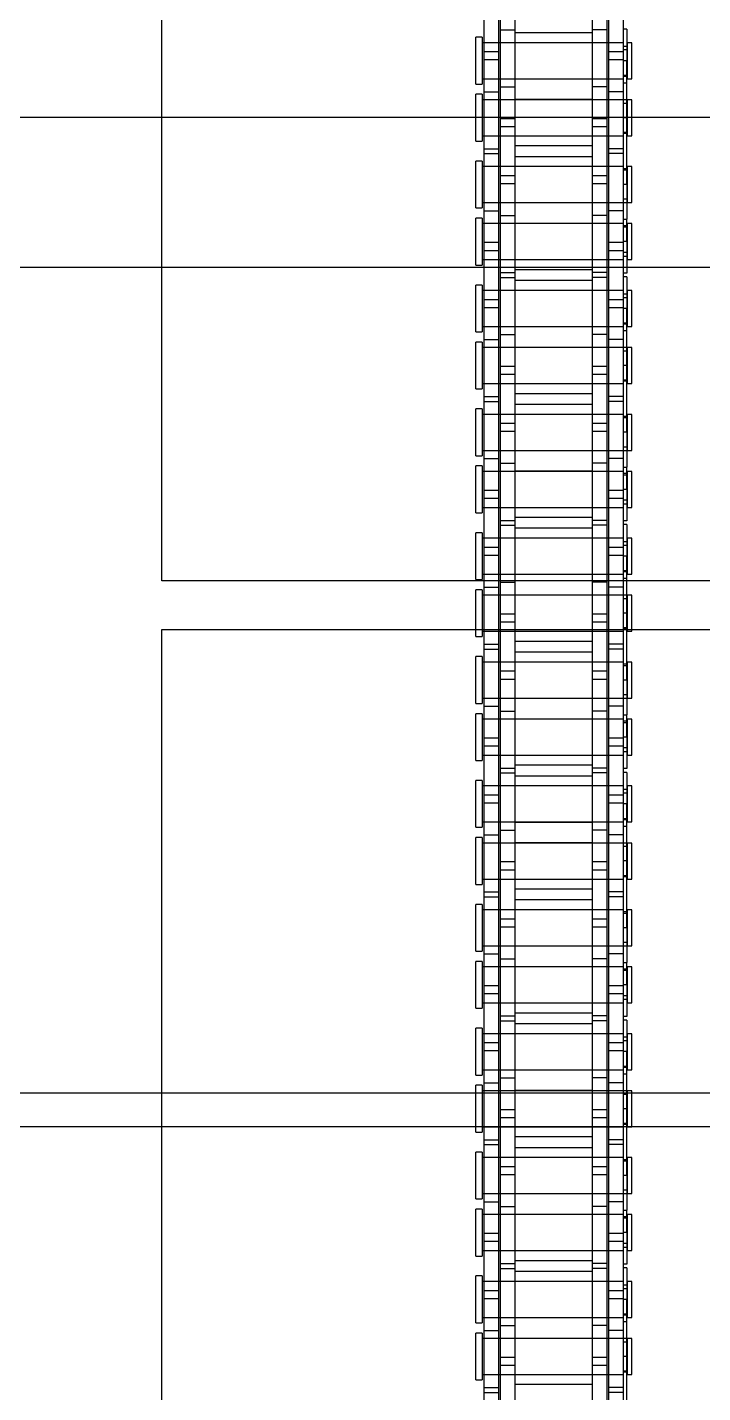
# Model space of a CAD drawing. Header units: metres. Extents: x 0 to 63075, y 0 to 44550.
# Drawn here: x 14516 to 14585.3, y 25356.3 to 25496.3 of the extents above; entities that cross this region are included whole.
import ezdxf

# ---------------------------------------------------------------- set-up
doc = ezdxf.new("R2010")
doc.units = ezdxf.units.M
doc.header["$LTSCALE"] = 75
doc.linetypes.add('HIDDEN2', pattern=[4.7625, 3.175, -1.5875])
for name, color, linetype in [('SDM', 7, 'Continuous'), ('SL1', 8, 'Continuous'), ('SL4', 4, 'Continuous'), ('ST1', 7, 'HIDDEN2')]:
    doc.layers.add(name, color=color, linetype=linetype)

# ---------------------------------------------------------------- blocks, each defined once
blk = doc.blocks.new('A$C29c634ac')
at = {"layer": 'SL1'}
for p, q in [((6742.75, 2803.27), (6030.51, 2803.27)), ((5890.01, 2715.22), (6469.99, 2715.22))]:
    blk.add_line(p, q, dxfattribs=at)
blk.add_ellipse((6229.83, 2446.59), major_axis=(0, 241.3), ratio=0.965926, start_param=5.448017, end_param=7.853982, dxfattribs=at)
blk = doc.blocks.new('A$Ca53c419a')
at = {"layer": 'SL4'}
for p, q in [((957.26, 420.77), (957.26, 281.23)), ((1057.26, 281.23), (1057.26, 420.77)), ((215.01, 281.23), (1004.76, 281.23)), ((1004.76, 281.23), (1004.76, 215.76)), ((1009.76, 281.23), (2334.74, 281.23)), ((1009.76, 215.76), (1009.76, 281.23)), ((1004.76, 249), (1008.83, 249)), ((1008.83, 248.34), (1004.76, 248.34)), ((1004.76, 248.16), (1009.1, 248.16)), ((1008.27, 248.16), (1008.27, 248.34)), ((1008.83, 248.34), (1008.83, 249)), ((1009.1, 248.16), (1009.1, 246.64)), ((1009.1, 248.16), (1009.76, 248.16)), ((1004.76, 246.64), (1009.1, 246.64)), ((1004.76, 246.48), (1005.5, 246.48)), ((1005.5, 244.96), (1005.5, 246.48)), ((1005.5, 246.48), (1006.36, 246.48)), ((1006.36, 246.48), (1006.36, 244.96)), ((1006.36, 246.48), (1009.76, 246.48)), ((1008.27, 246.48), (1008.27, 246.64)), ((1009.1, 246.64), (1009.76, 246.64)), ((1004.76, 244.96), (1005.5, 244.96)), ((1005.5, 244.96), (1006.36, 244.96)), ((1006.36, 244.96), (1009.76, 244.96)), ((1008.32, 244.96), (1008.32, 237.03)), ((1004.76, 237.03), (1005.5, 237.03)), ((1005.5, 235.51), (1005.5, 237.03)), ((1005.5, 237.03), (1006.36, 237.03)), ((1006.36, 237.03), (1006.36, 235.51)), ((1006.36, 237.03), (1009.76, 237.03)), ((1004.76, 235.51), (1005.5, 235.51)), ((1004.76, 235.36), (1009.1, 235.36)), ((1005.5, 235.51), (1006.36, 235.51)), ((1006.36, 235.51), (1009.76, 235.51)), ((1008.27, 235.36), (1008.27, 235.51)), ((1009.1, 233.84), (1009.1, 235.36)), ((1009.1, 235.36), (1009.76, 235.36)), ((1004.76, 233.84), (1009.1, 233.84)), ((1009.1, 233.84), (1009.76, 233.84)), ((1004.76, 233.51), (1009.76, 233.51)), ((1008.27, 233.47), (1004.76, 233.47)), ((1004.76, 233), (1008.27, 233)), ((1004.95, 233.51), (1004.95, 233.47)), ((1007.9, 233.47), (1007.9, 233.51)), ((1008.27, 233), (1008.27, 233.47))]:
    blk.add_line(p, q, dxfattribs=at)
at = {"layer": 'ST1'}
for p, q in [((957.26, 281.23), (957.26, 208.76)), ((1057.26, 208.76), (1057.26, 281.23)), ((917.46, 248.16), (926.55, 248.16)), ((926.55, 248.16), (926.55, 246.64)), ((926.55, 248.16), (932.9, 248.16)), ((927.05, 248.16), (927.05, 246.64)), ((927.83, 249), (932.63, 249)), ((927.83, 249), (927.83, 248.34)), ((932.63, 248.34), (927.83, 248.34)), ((928.38, 248.34), (928.38, 233.84)), ((928.38, 248.16), (928.38, 246.64)), ((932.07, 233.84), (932.07, 248.34)), ((932.07, 246.64), (932.07, 248.16)), ((932.63, 248.34), (932.63, 249)), ((932.9, 248.16), (932.9, 246.64)), ((932.9, 248.16), (942, 248.16)), ((933.68, 249), (938.48, 249)), ((933.68, 249), (933.68, 248.34)), ((938.48, 248.34), (933.68, 248.34)), ((934.23, 248.34), (934.23, 233.84)), ((934.23, 248.16), (934.23, 246.64)), ((936.15, 246.64), (936.15, 248.16)), ((937.01, 248.16), (937.01, 246.64)), ((937.92, 233.84), (937.92, 248.34)), ((937.92, 246.64), (937.92, 248.16)), ((938.48, 248.34), (938.48, 249)), ((940.53, 249), (945.33, 249)), ((940.53, 249), (940.53, 248.34)), ((945.33, 248.34), (940.53, 248.34)), ((941.08, 248.34), (941.08, 233.84)), ((941.08, 248.16), (941.08, 246.64)), ((942, 248.16), (942.86, 248.16)), ((942, 246.64), (942, 248.16)), ((942.86, 248.16), (951.95, 248.16)), ((942.86, 248.16), (942.86, 246.64)), ((944.77, 233.84), (944.77, 248.34)), ((944.77, 246.64), (944.77, 248.16)), ((945.33, 248.34), (945.33, 249)), ((946.1, 248.16), (946.1, 246.64)), ((946.38, 249), (951.18, 249)), ((946.38, 249), (946.38, 248.34)), ((951.18, 248.34), (946.38, 248.34)), ((946.93, 248.34), (946.93, 233.84)), ((946.93, 248.16), (946.93, 246.64)), ((950.62, 233.84), (950.62, 248.34)), ((950.62, 246.64), (950.62, 248.16)), ((951.18, 248.34), (951.18, 249)), ((951.95, 248.16), (951.95, 246.64)), ((951.95, 248.16), (958.3, 248.16)), ((952.45, 248.16), (952.45, 246.64)), ((953.23, 249), (958.03, 249)), ((953.23, 249), (953.23, 248.34)), ((958.03, 248.34), (953.23, 248.34)), ((953.78, 248.34), (953.78, 233.84)), ((953.78, 248.16), (953.78, 246.64)), ((957.47, 233.84), (957.47, 248.34)), ((957.47, 246.64), (957.47, 248.16)), ((958.03, 248.34), (958.03, 249)), ((958.3, 248.16), (958.3, 246.64)), ((958.3, 248.16), (967.4, 248.16)), ((959.08, 249), (963.88, 249)), ((959.08, 249), (959.08, 248.34)), ((963.88, 248.34), (959.08, 248.34)), ((959.63, 248.34), (959.63, 233.84)), ((959.63, 248.16), (959.63, 246.64)), ((961.55, 246.64), (961.55, 248.16)), ((962.41, 248.16), (962.41, 246.64)), ((963.32, 233.84), (963.32, 248.34)), ((963.32, 246.64), (963.32, 248.16)), ((963.88, 248.34), (963.88, 249)), ((965.93, 249), (970.73, 249)), ((965.93, 249), (965.93, 248.34)), ((970.73, 248.34), (965.93, 248.34)), ((966.48, 248.34), (966.48, 233.84)), ((966.48, 248.16), (966.48, 246.64)), ((967.4, 248.16), (968.26, 248.16)), ((967.4, 246.64), (967.4, 248.16)), ((968.26, 248.16), (977.35, 248.16)), ((968.26, 248.16), (968.26, 246.64)), ((970.17, 233.84), (970.17, 248.34)), ((970.17, 246.64), (970.17, 248.16)), ((970.73, 248.34), (970.73, 249)), ((971.5, 248.16), (971.5, 246.64)), ((971.78, 249), (976.58, 249)), ((971.78, 249), (971.78, 248.34)), ((976.58, 248.34), (971.78, 248.34)), ((972.33, 248.34), (972.33, 233.84)), ((972.33, 248.16), (972.33, 246.64)), ((976.02, 233.84), (976.02, 248.34)), ((976.02, 246.64), (976.02, 248.16)), ((976.58, 248.34), (976.58, 249)), ((977.35, 248.16), (977.35, 246.64)), ((977.35, 248.16), (983.7, 248.16)), ((977.85, 248.16), (977.85, 246.64)), ((978.63, 249), (983.43, 249)), ((978.63, 249), (978.63, 248.34)), ((983.43, 248.34), (978.63, 248.34)), ((979.18, 248.34), (979.18, 233.84)), ((979.18, 248.16), (979.18, 246.64)), ((982.87, 233.84), (982.87, 248.34)), ((982.87, 246.64), (982.87, 248.16)), ((983.43, 248.34), (983.43, 249)), ((983.7, 248.16), (983.7, 246.64)), ((983.7, 248.16), (992.8, 248.16)), ((984.48, 249), (989.28, 249)), ((984.48, 249), (984.48, 248.34)), ((989.28, 248.34), (984.48, 248.34)), ((985.03, 248.34), (985.03, 233.84)), ((985.03, 248.16), (985.03, 246.64)), ((986.95, 246.64), (986.95, 248.16)), ((987.81, 248.16), (987.81, 246.64)), ((988.72, 233.84), (988.72, 248.34)), ((988.72, 246.64), (988.72, 248.16)), ((989.28, 248.34), (989.28, 249)), ((991.33, 249), (996.13, 249)), ((991.33, 249), (991.33, 248.34)), ((996.13, 248.34), (991.33, 248.34)), ((991.88, 248.34), (991.88, 233.84)), ((991.88, 248.16), (991.88, 246.64)), ((992.8, 248.16), (993.66, 248.16)), ((992.8, 246.64), (992.8, 248.16)), ((993.66, 248.16), (1002.75, 248.16)), ((993.66, 248.16), (993.66, 246.64)), ((995.57, 233.84), (995.57, 248.34)), ((995.57, 246.64), (995.57, 248.16)), ((996.13, 248.34), (996.13, 249)), ((996.9, 248.16), (996.9, 246.64)), ((997.18, 249), (1001.98, 249)), ((997.18, 249), (997.18, 248.34)), ((1001.98, 248.34), (997.18, 248.34)), ((997.73, 248.34), (997.73, 233.84)), ((997.73, 248.16), (997.73, 246.64)), ((1001.42, 233.84), (1001.42, 248.34)), ((1001.42, 246.64), (1001.42, 248.16)), ((1001.98, 248.34), (1001.98, 249)), ((1002.75, 248.16), (1002.75, 246.64)), ((1002.75, 248.16), (1004.76, 248.16)), ((1003.25, 248.16), (1003.25, 246.64)), ((1004.03, 249), (1004.76, 249)), ((1004.03, 249), (1004.03, 248.34)), ((1004.76, 248.34), (1004.03, 248.34)), ((1004.58, 248.34), (1004.58, 233.84)), ((1004.58, 248.16), (1004.58, 246.64)), ((1008.27, 246.64), (1008.27, 248.16)), ((1008.27, 246.64), (1008.27, 248.16)), ((1009.1, 248.16), (1009.1, 246.64)), ((1009.76, 248.16), (1018.2, 248.16)), ((1009.88, 249), (1014.68, 249)), ((1009.88, 249), (1009.88, 248.34)), ((1014.68, 248.34), (1009.88, 248.34)), ((1010.43, 248.34), (1010.43, 233.84)), ((1010.43, 248.16), (1010.43, 246.64)), ((1012.35, 246.64), (1012.35, 248.16)), ((1013.21, 248.16), (1013.21, 246.64)), ((1014.12, 233.84), (1014.12, 248.34)), ((1014.12, 246.64), (1014.12, 248.16)), ((1014.68, 248.34), (1014.68, 249)), ((1016.73, 249), (1021.53, 249)), ((1016.73, 249), (1016.73, 248.34)), ((1021.53, 248.34), (1016.73, 248.34)), ((1017.28, 248.34), (1017.28, 233.84)), ((1017.28, 248.16), (1017.28, 246.64)), ((1018.2, 248.16), (1019.06, 248.16)), ((1018.2, 246.64), (1018.2, 248.16)), ((1019.06, 248.16), (1028.15, 248.16)), ((1019.06, 248.16), (1019.06, 246.64)), ((1020.97, 233.84), (1020.97, 248.34)), ((1020.97, 246.64), (1020.97, 248.16)), ((1021.53, 248.34), (1021.53, 249)), ((1022.3, 248.16), (1022.3, 246.64)), ((1022.58, 249), (1027.38, 249)), ((1022.58, 249), (1022.58, 248.34)), ((1027.38, 248.34), (1022.58, 248.34)), ((1023.13, 248.34), (1023.13, 233.84)), ((1023.13, 248.16), (1023.13, 246.64)), ((1026.82, 233.84), (1026.82, 248.34)), ((1026.82, 246.64), (1026.82, 248.16)), ((1027.38, 248.34), (1027.38, 249)), ((1028.15, 248.16), (1028.15, 246.64)), ((1028.15, 248.16), (1034.5, 248.16)), ((1028.65, 248.16), (1028.65, 246.64)), ((1029.43, 249), (1034.23, 249)), ((1029.43, 249), (1029.43, 248.34)), ((1034.23, 248.34), (1029.43, 248.34)), ((1029.98, 248.34), (1029.98, 233.84)), ((1029.98, 248.16), (1029.98, 246.64)), ((1033.67, 233.84), (1033.67, 248.34)), ((1033.67, 246.64), (1033.67, 248.16)), ((1034.23, 248.34), (1034.23, 249)), ((1034.5, 248.16), (1034.5, 246.64)), ((1034.5, 248.16), (1043.6, 248.16)), ((1035.28, 249), (1040.08, 249)), ((1035.28, 249), (1035.28, 248.34)), ((1040.08, 248.34), (1035.28, 248.34)), ((1035.83, 248.34), (1035.83, 233.84)), ((1035.83, 248.16), (1035.83, 246.64)), ((1037.75, 246.64), (1037.75, 248.16)), ((1038.61, 248.16), (1038.61, 246.64)), ((1039.52, 233.84), (1039.52, 248.34)), ((1039.52, 246.64), (1039.52, 248.16)), ((1040.08, 248.34), (1040.08, 249)), ((1042.13, 249), (1046.93, 249)), ((1042.13, 249), (1042.13, 248.34)), ((1046.93, 248.34), (1042.13, 248.34)), ((1042.68, 248.34), (1042.68, 233.84)), ((1042.68, 248.16), (1042.68, 246.64)), ((1043.6, 248.16), (1044.46, 248.16)), ((1043.6, 246.64), (1043.6, 248.16)), ((1044.46, 248.16), (1053.55, 248.16)), ((1044.46, 248.16), (1044.46, 246.64)), ((1046.37, 233.84), (1046.37, 248.34)), ((1046.37, 246.64), (1046.37, 248.16)), ((1046.93, 248.34), (1046.93, 249)), ((1047.7, 248.16), (1047.7, 246.64)), ((1047.98, 249), (1052.78, 249)), ((1047.98, 249), (1047.98, 248.34)), ((1052.78, 248.34), (1047.98, 248.34)), ((1048.53, 248.34), (1048.53, 233.84)), ((1048.53, 248.16), (1048.53, 246.64)), ((1052.22, 233.84), (1052.22, 248.34)), ((1052.22, 246.64), (1052.22, 248.16)), ((1052.78, 248.34), (1052.78, 249)), ((1053.55, 248.16), (1053.55, 246.64)), ((1053.55, 248.16), (1059.9, 248.16)), ((1054.05, 248.16), (1054.05, 246.64)), ((1054.83, 249), (1059.63, 249)), ((1054.83, 249), (1054.83, 248.34)), ((1059.63, 248.34), (1054.83, 248.34)), ((1055.38, 248.34), (1055.38, 233.84)), ((1055.38, 248.16), (1055.38, 246.64)), ((1059.07, 233.84), (1059.07, 248.34)), ((1059.07, 246.64), (1059.07, 248.16)), ((1059.63, 248.34), (1059.63, 249)), ((1059.9, 248.16), (1059.9, 246.64)), ((1059.9, 248.16), (1069, 248.16)), ((1060.68, 249), (1065.48, 249)), ((1060.68, 249), (1060.68, 248.34)), ((1065.48, 248.34), (1060.68, 248.34)), ((1061.23, 248.34), (1061.23, 233.84)), ((1061.23, 248.16), (1061.23, 246.64)), ((1063.15, 246.64), (1063.15, 248.16)), ((1064.01, 248.16), (1064.01, 246.64)), ((1064.92, 233.84), (1064.92, 248.34)), ((1064.92, 246.64), (1064.92, 248.16)), ((1065.48, 248.34), (1065.48, 249)), ((917.46, 246.64), (926.55, 246.64)), ((920.2, 246.48), (929.3, 246.48)), ((926.55, 246.64), (932.9, 246.64)), ((928.38, 246.48), (928.38, 244.96)), ((929.3, 246.48), (930.16, 246.48)), ((929.3, 244.96), (929.3, 246.48)), ((930.16, 246.48), (939.25, 246.48)), ((930.16, 246.48), (930.16, 244.96)), ((932.07, 244.96), (932.07, 246.48)), ((932.9, 246.64), (942, 246.64)), ((933.4, 246.48), (933.4, 244.96)), ((934.23, 246.48), (934.23, 244.96)), ((937.92, 244.96), (937.92, 246.48)), ((939.25, 246.48), (939.25, 244.96)), ((939.25, 246.48), (945.6, 246.48)), ((939.75, 246.48), (939.75, 244.96)), ((941.08, 246.48), (941.08, 244.96)), ((942, 246.64), (942.86, 246.64)), ((942.86, 246.64), (951.95, 246.64)), ((944.77, 244.96), (944.77, 246.48)), ((945.6, 246.48), (945.6, 244.96)), ((945.6, 246.48), (954.7, 246.48)), ((946.93, 246.48), (946.93, 244.96)), ((948.85, 244.96), (948.85, 246.48)), ((949.71, 246.48), (949.71, 244.96)), ((950.62, 244.96), (950.62, 246.48)), ((951.95, 246.64), (958.3, 246.64)), ((953.78, 246.48), (953.78, 244.96)), ((954.7, 246.48), (955.56, 246.48)), ((954.7, 244.96), (954.7, 246.48)), ((955.56, 246.48), (964.65, 246.48)), ((955.56, 246.48), (955.56, 244.96)), ((957.47, 244.96), (957.47, 246.48)), ((958.3, 246.64), (967.4, 246.64)), ((958.8, 246.48), (958.8, 244.96)), ((959.63, 246.48), (959.63, 244.96)), ((963.32, 244.96), (963.32, 246.48)), ((964.65, 246.48), (964.65, 244.96)), ((964.65, 246.48), (971, 246.48)), ((965.15, 246.48), (965.15, 244.96)), ((966.48, 246.48), (966.48, 244.96)), ((967.4, 246.64), (968.26, 246.64)), ((968.26, 246.64), (977.35, 246.64)), ((970.17, 244.96), (970.17, 246.48)), ((971, 246.48), (971, 244.96)), ((971, 246.48), (980.1, 246.48)), ((972.33, 246.48), (972.33, 244.96)), ((974.25, 244.96), (974.25, 246.48)), ((975.11, 246.48), (975.11, 244.96)), ((976.02, 244.96), (976.02, 246.48)), ((977.35, 246.64), (983.7, 246.64)), ((979.18, 246.48), (979.18, 244.96)), ((980.1, 246.48), (980.96, 246.48)), ((980.1, 244.96), (980.1, 246.48)), ((980.96, 246.48), (990.05, 246.48)), ((980.96, 246.48), (980.96, 244.96)), ((982.87, 244.96), (982.87, 246.48)), ((983.7, 246.64), (992.8, 246.64)), ((984.2, 246.48), (984.2, 244.96)), ((985.03, 246.48), (985.03, 244.96)), ((988.72, 244.96), (988.72, 246.48)), ((990.05, 246.48), (990.05, 244.96)), ((990.05, 246.48), (996.4, 246.48)), ((990.55, 246.48), (990.55, 244.96)), ((991.88, 246.48), (991.88, 244.96)), ((992.8, 246.64), (993.66, 246.64)), ((993.66, 246.64), (1002.75, 246.64)), ((995.57, 244.96), (995.57, 246.48)), ((996.4, 246.48), (996.4, 244.96)), ((996.4, 246.48), (1004.76, 246.48)), ((997.73, 246.48), (997.73, 244.96)), ((999.65, 244.96), (999.65, 246.48)), ((1000.51, 246.48), (1000.51, 244.96)), ((1001.42, 244.96), (1001.42, 246.48)), ((1002.75, 246.64), (1004.76, 246.64)), ((1004.58, 246.48), (1004.58, 244.96)), ((1008.27, 235.51), (1008.27, 246.48)), ((1008.27, 244.96), (1008.27, 246.48)), ((1009.6, 246.48), (1009.6, 244.96)), ((1009.76, 246.64), (1018.2, 246.64)), ((1009.76, 246.48), (1015.45, 246.48)), ((1010.43, 246.48), (1010.43, 244.96)), ((1014.12, 244.96), (1014.12, 246.48)), ((1015.45, 246.48), (1015.45, 244.96)), ((1015.45, 246.48), (1021.8, 246.48)), ((1015.95, 246.48), (1015.95, 244.96)), ((1017.28, 246.48), (1017.28, 244.96)), ((1018.2, 246.64), (1019.06, 246.64)), ((1019.06, 246.64), (1028.15, 246.64)), ((1020.97, 244.96), (1020.97, 246.48)), ((1021.8, 246.48), (1021.8, 244.96)), ((1021.8, 246.48), (1030.9, 246.48)), ((1023.13, 246.48), (1023.13, 244.96)), ((1025.05, 244.96), (1025.05, 246.48)), ((1025.91, 246.48), (1025.91, 244.96)), ((1026.82, 244.96), (1026.82, 246.48)), ((1028.15, 246.64), (1034.5, 246.64)), ((1029.98, 246.48), (1029.98, 244.96)), ((1030.9, 246.48), (1031.76, 246.48)), ((1030.9, 244.96), (1030.9, 246.48)), ((1031.76, 246.48), (1040.85, 246.48)), ((1031.76, 246.48), (1031.76, 244.96)), ((1033.67, 244.96), (1033.67, 246.48)), ((1034.5, 246.64), (1043.6, 246.64)), ((1035, 246.48), (1035, 244.96)), ((1035.83, 246.48), (1035.83, 244.96)), ((1039.52, 244.96), (1039.52, 246.48)), ((1040.85, 246.48), (1040.85, 244.96)), ((1040.85, 246.48), (1047.2, 246.48)), ((1041.35, 246.48), (1041.35, 244.96)), ((1042.68, 246.48), (1042.68, 244.96)), ((1043.6, 246.64), (1044.46, 246.64)), ((1044.46, 246.64), (1053.55, 246.64)), ((1046.37, 244.96), (1046.37, 246.48)), ((1047.2, 246.48), (1047.2, 244.96)), ((1047.2, 246.48), (1056.3, 246.48)), ((1048.53, 246.48), (1048.53, 244.96)), ((1050.45, 244.96), (1050.45, 246.48)), ((1051.31, 246.48), (1051.31, 244.96)), ((1052.22, 244.96), (1052.22, 246.48)), ((1053.55, 246.64), (1059.9, 246.64)), ((1055.38, 246.48), (1055.38, 244.96)), ((1056.3, 246.48), (1057.16, 246.48)), ((1056.3, 244.96), (1056.3, 246.48)), ((1057.16, 246.48), (1066.25, 246.48)), ((1057.16, 246.48), (1057.16, 244.96)), ((1059.07, 244.96), (1059.07, 246.48)), ((1059.9, 246.64), (1069, 246.64)), ((1060.4, 246.48), (1060.4, 244.96)), ((1061.23, 246.48), (1061.23, 244.96)), ((1064.92, 244.96), (1064.92, 246.48)), ((1066.25, 246.48), (1066.25, 244.96)), ((1066.25, 246.48), (1072.6, 246.48)), ((920.2, 244.96), (929.3, 244.96)), ((927.34, 237.03), (927.34, 244.96)), ((928.38, 244.96), (928.38, 237.03)), ((929.3, 244.96), (930.16, 244.96)), ((930.16, 244.96), (939.25, 244.96)), ((932.07, 237.03), (932.07, 244.96)), ((932.12, 244.96), (932.12, 237.03)), ((934.19, 237.03), (934.19, 244.96)), ((934.23, 244.96), (934.23, 237.03)), ((937.92, 237.03), (937.92, 244.96)), ((938.97, 244.96), (938.97, 237.03)), ((939.25, 244.96), (945.6, 244.96)), ((940.04, 237.03), (940.04, 244.96)), ((941.08, 244.96), (941.08, 237.03)), ((944.77, 237.03), (944.77, 244.96)), ((944.82, 244.96), (944.82, 237.03)), ((945.6, 244.96), (954.7, 244.96)), ((946.89, 237.03), (946.89, 244.96)), ((946.93, 244.96), (946.93, 237.03)), ((950.62, 237.03), (950.62, 244.96)), ((951.67, 244.96), (951.67, 237.03)), ((952.74, 237.03), (952.74, 244.96)), ((953.78, 244.96), (953.78, 237.03)), ((954.7, 244.96), (955.56, 244.96)), ((955.56, 244.96), (964.65, 244.96)), ((957.47, 237.03), (957.47, 244.96)), ((957.52, 244.96), (957.52, 237.03)), ((959.59, 237.03), (959.59, 244.96)), ((959.63, 244.96), (959.63, 237.03)), ((963.32, 237.03), (963.32, 244.96)), ((964.37, 244.96), (964.37, 237.03)), ((964.65, 244.96), (971, 244.96)), ((965.44, 237.03), (965.44, 244.96)), ((966.48, 244.96), (966.48, 237.03)), ((970.17, 237.03), (970.17, 244.96)), ((970.22, 244.96), (970.22, 237.03)), ((971, 244.96), (980.1, 244.96)), ((972.29, 237.03), (972.29, 244.96)), ((972.33, 244.96), (972.33, 237.03)), ((976.02, 237.03), (976.02, 244.96)), ((977.07, 244.96), (977.07, 237.03)), ((978.14, 237.03), (978.14, 244.96)), ((979.18, 244.96), (979.18, 237.03)), ((980.1, 244.96), (980.96, 244.96)), ((980.96, 244.96), (990.05, 244.96)), ((982.87, 237.03), (982.87, 244.96)), ((982.92, 244.96), (982.92, 237.03)), ((984.99, 237.03), (984.99, 244.96)), ((985.03, 244.96), (985.03, 237.03)), ((988.72, 237.03), (988.72, 244.96)), ((989.77, 244.96), (989.77, 237.03)), ((990.05, 244.96), (996.4, 244.96)), ((990.84, 237.03), (990.84, 244.96)), ((991.88, 244.96), (991.88, 237.03)), ((995.57, 237.03), (995.57, 244.96)), ((995.62, 244.96), (995.62, 237.03)), ((996.4, 244.96), (1004.76, 244.96)), ((997.69, 237.03), (997.69, 244.96)), ((997.73, 244.96), (997.73, 237.03)), ((1001.42, 237.03), (1001.42, 244.96)), ((1002.47, 244.96), (1002.47, 237.03)), ((1003.54, 237.03), (1003.54, 244.96)), ((1004.58, 244.96), (1004.58, 237.03)), ((1008.27, 237.03), (1008.27, 244.96)), ((1009.76, 244.96), (1015.45, 244.96)), ((1010.39, 237.03), (1010.39, 244.96)), ((1010.43, 244.96), (1010.43, 237.03)), ((1014.12, 237.03), (1014.12, 244.96)), ((1015.17, 244.96), (1015.17, 237.03)), ((1015.45, 244.96), (1021.8, 244.96)), ((1016.24, 237.03), (1016.24, 244.96)), ((1017.28, 244.96), (1017.28, 237.03)), ((1020.97, 237.03), (1020.97, 244.96)), ((1021.02, 244.96), (1021.02, 237.03)), ((1021.8, 244.96), (1030.9, 244.96)), ((1023.09, 237.03), (1023.09, 244.96)), ((1023.13, 244.96), (1023.13, 237.03)), ((1026.82, 237.03), (1026.82, 244.96)), ((1027.87, 244.96), (1027.87, 237.03)), ((1028.94, 237.03), (1028.94, 244.96)), ((1029.98, 244.96), (1029.98, 237.03)), ((1030.9, 244.96), (1031.76, 244.96)), ((1031.76, 244.96), (1040.85, 244.96)), ((1033.67, 237.03), (1033.67, 244.96)), ((1033.72, 244.96), (1033.72, 237.03)), ((1035.79, 237.03), (1035.79, 244.96)), ((1035.83, 244.96), (1035.83, 237.03)), ((1039.52, 237.03), (1039.52, 244.96)), ((1040.57, 244.96), (1040.57, 237.03)), ((1040.85, 244.96), (1047.2, 244.96)), ((1041.64, 237.03), (1041.64, 244.96)), ((1042.68, 244.96), (1042.68, 237.03)), ((1046.37, 237.03), (1046.37, 244.96)), ((1046.42, 244.96), (1046.42, 237.03)), ((1047.2, 244.96), (1056.3, 244.96)), ((1048.49, 237.03), (1048.49, 244.96)), ((1048.53, 244.96), (1048.53, 237.03)), ((1052.22, 237.03), (1052.22, 244.96)), ((1053.27, 244.96), (1053.27, 237.03)), ((1054.34, 237.03), (1054.34, 244.96)), ((1055.38, 244.96), (1055.38, 237.03)), ((1056.3, 244.96), (1057.16, 244.96)), ((1057.16, 244.96), (1066.25, 244.96)), ((1059.07, 237.03), (1059.07, 244.96)), ((1059.12, 244.96), (1059.12, 237.03)), ((1061.19, 237.03), (1061.19, 244.96)), ((1061.23, 244.96), (1061.23, 237.03)), ((1064.92, 237.03), (1064.92, 244.96)), ((1065.97, 244.96), (1065.97, 237.03)), ((1066.25, 244.96), (1072.6, 244.96)), ((920.2, 237.03), (929.3, 237.03)), ((928.38, 237.03), (928.38, 235.51)), ((929.3, 237.03), (930.16, 237.03)), ((929.3, 235.51), (929.3, 237.03)), ((930.16, 237.03), (939.25, 237.03)), ((930.16, 237.03), (930.16, 235.51)), ((932.07, 235.51), (932.07, 237.03)), ((933.4, 235.51), (933.4, 237.03)), ((934.23, 237.03), (934.23, 235.51)), ((937.92, 235.51), (937.92, 237.03)), ((939.25, 235.51), (939.25, 237.03)), ((939.25, 237.03), (945.6, 237.03)), ((939.75, 235.51), (939.75, 237.03)), ((941.08, 237.03), (941.08, 235.51)), ((944.77, 235.51), (944.77, 237.03)), ((945.6, 235.51), (945.6, 237.03)), ((945.6, 237.03), (954.7, 237.03)), ((946.93, 237.03), (946.93, 235.51)), ((948.85, 235.51), (948.85, 237.03)), ((949.71, 237.03), (949.71, 235.51)), ((950.62, 235.51), (950.62, 237.03)), ((953.78, 237.03), (953.78, 235.51)), ((954.7, 237.03), (955.56, 237.03)), ((954.7, 235.51), (954.7, 237.03)), ((955.56, 237.03), (964.65, 237.03)), ((955.56, 237.03), (955.56, 235.51)), ((957.47, 235.51), (957.47, 237.03)), ((958.8, 235.51), (958.8, 237.03)), ((959.63, 237.03), (959.63, 235.51)), ((963.32, 235.51), (963.32, 237.03)), ((964.65, 235.51), (964.65, 237.03)), ((964.65, 237.03), (971, 237.03)), ((965.15, 235.51), (965.15, 237.03)), ((966.48, 237.03), (966.48, 235.51)), ((970.17, 235.51), (970.17, 237.03)), ((971, 235.51), (971, 237.03)), ((971, 237.03), (980.1, 237.03)), ((972.33, 237.03), (972.33, 235.51)), ((974.25, 235.51), (974.25, 237.03)), ((975.11, 237.03), (975.11, 235.51)), ((976.02, 235.51), (976.02, 237.03)), ((979.18, 237.03), (979.18, 235.51)), ((980.1, 237.03), (980.96, 237.03)), ((980.1, 235.51), (980.1, 237.03)), ((980.96, 237.03), (990.05, 237.03)), ((980.96, 237.03), (980.96, 235.51)), ((982.87, 235.51), (982.87, 237.03)), ((984.2, 235.51), (984.2, 237.03)), ((985.03, 237.03), (985.03, 235.51)), ((988.72, 235.51), (988.72, 237.03)), ((990.05, 235.51), (990.05, 237.03)), ((990.05, 237.03), (996.4, 237.03)), ((990.55, 235.51), (990.55, 237.03)), ((991.88, 237.03), (991.88, 235.51)), ((995.57, 235.51), (995.57, 237.03)), ((996.4, 235.51), (996.4, 237.03)), ((996.4, 237.03), (1004.76, 237.03)), ((997.73, 237.03), (997.73, 235.51)), ((999.65, 235.51), (999.65, 237.03)), ((1000.51, 237.03), (1000.51, 235.51)), ((1001.42, 235.51), (1001.42, 237.03)), ((1004.58, 237.03), (1004.58, 235.51)), ((1008.27, 235.51), (1008.27, 237.03)), ((1009.6, 235.51), (1009.6, 237.03)), ((1009.76, 237.03), (1015.45, 237.03)), ((1010.43, 237.03), (1010.43, 235.51)), ((1014.12, 235.51), (1014.12, 237.03)), ((1015.45, 235.51), (1015.45, 237.03)), ((1015.45, 237.03), (1021.8, 237.03)), ((1015.95, 235.51), (1015.95, 237.03)), ((1017.28, 237.03), (1017.28, 235.51)), ((1020.97, 235.51), (1020.97, 237.03)), ((1021.8, 235.51), (1021.8, 237.03)), ((1021.8, 237.03), (1030.9, 237.03)), ((1023.13, 237.03), (1023.13, 235.51)), ((1025.05, 235.51), (1025.05, 237.03)), ((1025.91, 237.03), (1025.91, 235.51)), ((1026.82, 235.51), (1026.82, 237.03)), ((1029.98, 237.03), (1029.98, 235.51)), ((1030.9, 237.03), (1031.76, 237.03)), ((1030.9, 235.51), (1030.9, 237.03)), ((1031.76, 237.03), (1040.85, 237.03)), ((1031.76, 237.03), (1031.76, 235.51)), ((1033.67, 235.51), (1033.67, 237.03)), ((1035, 235.51), (1035, 237.03)), ((1035.83, 237.03), (1035.83, 235.51)), ((1039.52, 235.51), (1039.52, 237.03)), ((1040.85, 235.51), (1040.85, 237.03)), ((1040.85, 237.03), (1047.2, 237.03)), ((1041.35, 235.51), (1041.35, 237.03)), ((1042.68, 237.03), (1042.68, 235.51)), ((1046.37, 235.51), (1046.37, 237.03)), ((1047.2, 235.51), (1047.2, 237.03)), ((1047.2, 237.03), (1056.3, 237.03)), ((1048.53, 237.03), (1048.53, 235.51)), ((1050.45, 235.51), (1050.45, 237.03)), ((1051.31, 237.03), (1051.31, 235.51)), ((1052.22, 235.51), (1052.22, 237.03)), ((1055.38, 237.03), (1055.38, 235.51)), ((1056.3, 237.03), (1057.16, 237.03)), ((1056.3, 235.51), (1056.3, 237.03)), ((1057.16, 237.03), (1066.25, 237.03)), ((1057.16, 237.03), (1057.16, 235.51)), ((1059.07, 235.51), (1059.07, 237.03)), ((1060.4, 235.51), (1060.4, 237.03)), ((1061.23, 237.03), (1061.23, 235.51)), ((1064.92, 235.51), (1064.92, 237.03)), ((1066.25, 235.51), (1066.25, 237.03)), ((1066.25, 237.03), (1072.6, 237.03)), ((917.46, 235.36), (926.55, 235.36)), ((920.2, 235.51), (929.3, 235.51)), ((926.55, 233.84), (926.55, 235.36)), ((926.55, 235.36), (932.9, 235.36)), ((927.05, 233.84), (927.05, 235.36)), ((928.38, 235.36), (928.38, 233.84)), ((929.3, 235.51), (930.16, 235.51)), ((930.16, 235.51), (939.25, 235.51)), ((932.07, 233.51), (932.07, 235.36)), ((932.9, 233.84), (932.9, 235.36)), ((932.9, 235.36), (942, 235.36)), ((934.23, 235.36), (934.23, 233.84)), ((936.15, 233.84), (936.15, 235.36)), ((937.01, 235.36), (937.01, 233.84)), ((937.92, 233.84), (937.92, 235.36)), ((939.25, 235.51), (945.6, 235.51)), ((941.08, 235.36), (941.08, 233.84)), ((942, 235.36), (942.86, 235.36)), ((942, 233.84), (942, 235.36)), ((942.86, 235.36), (951.95, 235.36)), ((942.86, 235.36), (942.86, 233.84)), ((944.77, 233.84), (944.77, 235.36)), ((945.6, 235.51), (954.7, 235.51)), ((946.1, 233.84), (946.1, 235.36)), ((946.93, 235.36), (946.93, 233.51)), ((950.62, 233.84), (950.62, 235.36)), ((951.95, 233.84), (951.95, 235.36)), ((951.95, 235.36), (958.3, 235.36)), ((952.45, 233.84), (952.45, 235.36)), ((953.78, 235.36), (953.78, 233.84)), ((954.7, 235.51), (955.56, 235.51)), ((955.56, 235.51), (964.65, 235.51)), ((957.47, 233.51), (957.47, 235.36)), ((958.3, 233.84), (958.3, 235.36)), ((958.3, 235.36), (967.4, 235.36)), ((959.63, 235.36), (959.63, 233.84)), ((961.55, 233.84), (961.55, 235.36)), ((962.41, 235.36), (962.41, 233.84)), ((963.32, 233.84), (963.32, 235.36)), ((964.65, 235.51), (971, 235.51)), ((966.48, 235.36), (966.48, 233.84)), ((967.4, 235.36), (968.26, 235.36)), ((967.4, 233.84), (967.4, 235.36)), ((968.26, 235.36), (977.35, 235.36)), ((968.26, 235.36), (968.26, 233.84)), ((970.17, 233.84), (970.17, 235.36)), ((971, 235.51), (980.1, 235.51)), ((971.5, 233.84), (971.5, 235.36)), ((972.33, 235.36), (972.33, 233.51)), ((976.02, 233.84), (976.02, 235.36)), ((977.35, 233.84), (977.35, 235.36)), ((977.35, 235.36), (983.7, 235.36)), ((977.85, 233.84), (977.85, 235.36)), ((979.18, 235.36), (979.18, 233.84)), ((980.1, 235.51), (980.96, 235.51)), ((980.96, 235.51), (990.05, 235.51)), ((982.87, 233.51), (982.87, 235.36)), ((983.7, 233.84), (983.7, 235.36)), ((983.7, 235.36), (992.8, 235.36)), ((985.03, 235.36), (985.03, 233.84)), ((986.95, 233.84), (986.95, 235.36)), ((987.81, 235.36), (987.81, 233.84)), ((988.72, 233.84), (988.72, 235.36)), ((990.05, 235.51), (996.4, 235.51)), ((991.88, 235.36), (991.88, 233.84)), ((992.8, 235.36), (993.66, 235.36)), ((992.8, 233.84), (992.8, 235.36)), ((993.66, 235.36), (1002.75, 235.36)), ((993.66, 235.36), (993.66, 233.84)), ((995.57, 233.84), (995.57, 235.36)), ((996.4, 235.51), (1004.76, 235.51)), ((996.9, 233.84), (996.9, 235.36)), ((997.73, 235.36), (997.73, 233.51)), ((1001.42, 233.84), (1001.42, 235.36)), ((1002.75, 233.84), (1002.75, 235.36)), ((1002.75, 235.36), (1004.76, 235.36)), ((1003.25, 233.84), (1003.25, 235.36)), ((1004.58, 235.36), (1004.58, 233.84)), ((1008.27, 233.51), (1008.27, 235.36)), ((1008.27, 233.84), (1008.27, 235.36)), ((1009.1, 233.84), (1009.1, 235.36)), ((1009.76, 235.51), (1015.45, 235.51)), ((1009.76, 235.36), (1018.2, 235.36)), ((1010.43, 235.36), (1010.43, 233.84)), ((1012.35, 233.84), (1012.35, 235.36)), ((1013.21, 235.36), (1013.21, 233.84)), ((1014.12, 233.84), (1014.12, 235.36)), ((1015.45, 235.51), (1021.8, 235.51)), ((1017.28, 235.36), (1017.28, 233.84)), ((1018.2, 235.36), (1019.06, 235.36)), ((1018.2, 233.84), (1018.2, 235.36)), ((1019.06, 235.36), (1028.15, 235.36)), ((1019.06, 235.36), (1019.06, 233.84)), ((1020.97, 233.84), (1020.97, 235.36)), ((1021.8, 235.51), (1030.9, 235.51)), ((1022.3, 233.84), (1022.3, 235.36)), ((1023.13, 235.36), (1023.13, 233.51)), ((1026.82, 233.84), (1026.82, 235.36)), ((1028.15, 233.84), (1028.15, 235.36)), ((1028.15, 235.36), (1034.5, 235.36)), ((1028.65, 233.84), (1028.65, 235.36)), ((1029.98, 235.36), (1029.98, 233.84)), ((1030.9, 235.51), (1031.76, 235.51)), ((1031.76, 235.51), (1040.85, 235.51)), ((1033.67, 233.51), (1033.67, 235.36)), ((1034.5, 233.84), (1034.5, 235.36)), ((1034.5, 235.36), (1043.6, 235.36)), ((1035.83, 235.36), (1035.83, 233.84)), ((1037.75, 233.84), (1037.75, 235.36)), ((1038.61, 235.36), (1038.61, 233.84)), ((1039.52, 233.84), (1039.52, 235.36)), ((1040.85, 235.51), (1047.2, 235.51)), ((1042.68, 235.36), (1042.68, 233.84)), ((1043.6, 235.36), (1044.46, 235.36)), ((1043.6, 233.84), (1043.6, 235.36)), ((1044.46, 235.36), (1053.55, 235.36)), ((1044.46, 235.36), (1044.46, 233.84)), ((1046.37, 233.84), (1046.37, 235.36)), ((1047.2, 235.51), (1056.3, 235.51)), ((1047.7, 233.84), (1047.7, 235.36)), ((1048.53, 235.36), (1048.53, 233.51)), ((1052.22, 233.84), (1052.22, 235.36)), ((1053.55, 233.84), (1053.55, 235.36)), ((1053.55, 235.36), (1059.9, 235.36)), ((1054.05, 233.84), (1054.05, 235.36)), ((1055.38, 235.36), (1055.38, 233.84)), ((1056.3, 235.51), (1057.16, 235.51)), ((1057.16, 235.51), (1066.25, 235.51)), ((1059.07, 233.51), (1059.07, 235.36)), ((1059.9, 233.84), (1059.9, 235.36)), ((1059.9, 235.36), (1069, 235.36)), ((1061.23, 235.36), (1061.23, 233.84)), ((1063.15, 233.84), (1063.15, 235.36)), ((1064.01, 235.36), (1064.01, 233.84)), ((1064.92, 233.84), (1064.92, 235.36)), ((1066.25, 235.51), (1072.6, 235.51)), ((917.46, 233.84), (926.55, 233.84)), ((926.55, 233.84), (932.9, 233.84)), ((928.61, 233.51), (928.61, 233.84)), ((928.75, 233.84), (928.75, 233.47)), ((930.23, 233.51), (930.23, 233.84)), ((931.7, 233.47), (931.7, 233.84)), ((932.9, 233.84), (942, 233.84)), ((933.78, 233.51), (933.78, 233.84)), ((934.46, 233.51), (934.46, 233.84)), ((934.6, 233.84), (934.6, 233.47)), ((936.08, 233.51), (936.08, 233.84)), ((937.18, 233.51), (937.18, 233.84)), ((937.55, 233.47), (937.55, 233.84)), ((939.31, 233.51), (939.31, 233.84)), ((939.7, 233.51), (939.7, 233.84)), ((941.45, 233.84), (941.45, 233.47)), ((941.82, 233.51), (941.82, 233.84)), ((942, 233.84), (942.86, 233.84)), ((942.86, 233.84), (951.95, 233.84)), ((942.93, 233.51), (942.93, 233.84)), ((944.4, 233.47), (944.4, 233.84)), ((944.55, 233.51), (944.55, 233.84)), ((945.22, 233.84), (945.22, 233.51)), ((947.3, 233.84), (947.3, 233.47)), ((948.78, 233.51), (948.78, 233.84)), ((950.25, 233.47), (950.25, 233.84)), ((950.4, 233.51), (950.4, 233.84)), ((951.95, 233.84), (958.3, 233.84)), ((954.01, 233.51), (954.01, 233.84)), ((954.15, 233.84), (954.15, 233.47)), ((955.63, 233.51), (955.63, 233.84)), ((957.1, 233.47), (957.1, 233.84)), ((958.3, 233.84), (967.4, 233.84)), ((959.18, 233.51), (959.18, 233.84)), ((959.86, 233.51), (959.86, 233.84)), ((960, 233.84), (960, 233.47)), ((961.48, 233.51), (961.48, 233.84)), ((962.58, 233.51), (962.58, 233.84)), ((962.95, 233.47), (962.95, 233.84)), ((964.71, 233.51), (964.71, 233.84)), ((965.1, 233.51), (965.1, 233.84)), ((966.85, 233.84), (966.85, 233.47)), ((967.22, 233.51), (967.22, 233.84)), ((967.4, 233.84), (968.26, 233.84)), ((968.26, 233.84), (977.35, 233.84)), ((968.33, 233.51), (968.33, 233.84)), ((969.8, 233.47), (969.8, 233.84)), ((969.95, 233.51), (969.95, 233.84)), ((970.62, 233.84), (970.62, 233.51)), ((972.7, 233.84), (972.7, 233.47)), ((974.18, 233.51), (974.18, 233.84)), ((975.65, 233.47), (975.65, 233.84)), ((975.8, 233.51), (975.8, 233.84)), ((977.35, 233.84), (983.7, 233.84)), ((979.41, 233.51), (979.41, 233.84)), ((979.55, 233.84), (979.55, 233.47)), ((981.03, 233.51), (981.03, 233.84)), ((982.5, 233.47), (982.5, 233.84)), ((983.7, 233.84), (992.8, 233.84)), ((984.58, 233.51), (984.58, 233.84)), ((985.26, 233.51), (985.26, 233.84)), ((985.4, 233.84), (985.4, 233.47)), ((986.88, 233.51), (986.88, 233.84)), ((987.98, 233.51), (987.98, 233.84)), ((988.35, 233.47), (988.35, 233.84)), ((990.11, 233.51), (990.11, 233.84)), ((990.5, 233.51), (990.5, 233.84)), ((992.25, 233.84), (992.25, 233.47)), ((992.62, 233.51), (992.62, 233.84)), ((992.8, 233.84), (993.66, 233.84)), ((993.66, 233.84), (1002.75, 233.84)), ((993.73, 233.51), (993.73, 233.84)), ((995.2, 233.47), (995.2, 233.84)), ((995.35, 233.51), (995.35, 233.84)), ((996.02, 233.84), (996.02, 233.51)), ((998.1, 233.84), (998.1, 233.47)), ((999.58, 233.51), (999.58, 233.84)), ((1001.05, 233.47), (1001.05, 233.84)), ((1001.2, 233.51), (1001.2, 233.84)), ((1002.75, 233.84), (1004.76, 233.84)), ((1004.81, 233.51), (1004.81, 233.84)), ((1004.95, 233.84), (1004.95, 233.51)), ((1006.43, 233.51), (1006.43, 233.84)), ((1007.9, 233.51), (1007.9, 233.84)), ((1009.76, 233.84), (1018.2, 233.84)), ((1009.98, 233.51), (1009.98, 233.84)), ((1010.66, 233.51), (1010.66, 233.84)), ((1010.8, 233.84), (1010.8, 233.47)), ((1012.28, 233.51), (1012.28, 233.84)), ((1013.38, 233.51), (1013.38, 233.84)), ((1013.75, 233.47), (1013.75, 233.84)), ((1015.51, 233.51), (1015.51, 233.84)), ((1015.9, 233.51), (1015.9, 233.84)), ((1017.65, 233.84), (1017.65, 233.47)), ((1018.02, 233.51), (1018.02, 233.84)), ((1018.2, 233.84), (1019.06, 233.84)), ((1019.06, 233.84), (1028.15, 233.84)), ((1019.13, 233.51), (1019.13, 233.84)), ((1020.6, 233.47), (1020.6, 233.84)), ((1020.75, 233.51), (1020.75, 233.84)), ((1021.42, 233.84), (1021.42, 233.51)), ((1023.5, 233.84), (1023.5, 233.47)), ((1024.98, 233.51), (1024.98, 233.84)), ((1026.45, 233.47), (1026.45, 233.84)), ((1026.6, 233.51), (1026.6, 233.84)), ((1028.15, 233.84), (1034.5, 233.84)), ((1030.21, 233.51), (1030.21, 233.84)), ((1030.35, 233.84), (1030.35, 233.47)), ((1031.83, 233.51), (1031.83, 233.84)), ((1033.3, 233.47), (1033.3, 233.84)), ((1034.5, 233.84), (1043.6, 233.84)), ((1035.38, 233.51), (1035.38, 233.84)), ((1036.06, 233.51), (1036.06, 233.84)), ((1036.2, 233.84), (1036.2, 233.47)), ((1037.68, 233.51), (1037.68, 233.84)), ((1038.78, 233.51), (1038.78, 233.84)), ((1039.15, 233.47), (1039.15, 233.84)), ((1040.91, 233.51), (1040.91, 233.84)), ((1041.3, 233.51), (1041.3, 233.84)), ((1043.05, 233.84), (1043.05, 233.47)), ((1043.42, 233.51), (1043.42, 233.84)), ((1043.6, 233.84), (1044.46, 233.84)), ((1044.46, 233.84), (1053.55, 233.84)), ((1044.53, 233.51), (1044.53, 233.84)), ((1046, 233.47), (1046, 233.84)), ((1046.15, 233.51), (1046.15, 233.84)), ((1046.82, 233.84), (1046.82, 233.51)), ((1048.9, 233.84), (1048.9, 233.47)), ((1050.38, 233.51), (1050.38, 233.84)), ((1051.85, 233.47), (1051.85, 233.84)), ((1052, 233.51), (1052, 233.84)), ((1053.55, 233.84), (1059.9, 233.84)), ((1055.61, 233.51), (1055.61, 233.84)), ((1055.75, 233.84), (1055.75, 233.47)), ((1057.23, 233.51), (1057.23, 233.84)), ((1058.7, 233.47), (1058.7, 233.84)), ((1059.9, 233.84), (1069, 233.84)), ((1060.78, 233.51), (1060.78, 233.84)), ((1061.46, 233.51), (1061.46, 233.84)), ((1061.6, 233.84), (1061.6, 233.47)), ((1063.08, 233.51), (1063.08, 233.84)), ((1064.18, 233.51), (1064.18, 233.84)), ((1064.55, 233.47), (1064.55, 233.84)), ((1066.31, 233.51), (1066.31, 233.84)), ((923.38, 233.51), (936.08, 233.51)), ((932.07, 233.47), (928.38, 233.47)), ((928.38, 233.47), (928.38, 233)), ((928.38, 233), (932.07, 233)), ((932.07, 233), (932.07, 233.47)), ((937.92, 233.47), (934.23, 233.47)), ((934.23, 233.47), (934.23, 233)), ((934.23, 233), (937.92, 233)), ((939.31, 233.51), (936.08, 233.51)), ((937.92, 233), (937.92, 233.47)), ((942.93, 233.51), (939.7, 233.51)), ((944.77, 233.47), (941.08, 233.47)), ((941.08, 233.47), (941.08, 233)), ((941.08, 233), (944.77, 233)), ((942.93, 233.51), (945.22, 233.51)), ((944.77, 233), (944.77, 233.47)), ((948.78, 233.51), (945.22, 233.51)), ((950.62, 233.47), (946.93, 233.47)), ((946.93, 233.47), (946.93, 233)), ((946.93, 233), (950.62, 233)), ((948.78, 233.51), (961.48, 233.51)), ((950.62, 233), (950.62, 233.47)), ((957.47, 233.47), (953.78, 233.47)), ((953.78, 233.47), (953.78, 233)), ((953.78, 233), (957.47, 233)), ((957.47, 233), (957.47, 233.47)), ((963.32, 233.47), (959.63, 233.47)), ((959.63, 233.47), (959.63, 233)), ((959.63, 233), (963.32, 233)), ((964.71, 233.51), (961.48, 233.51)), ((963.32, 233), (963.32, 233.47)), ((968.33, 233.51), (965.1, 233.51)), ((970.17, 233.47), (966.48, 233.47)), ((966.48, 233.47), (966.48, 233)), ((966.48, 233), (970.17, 233)), ((968.33, 233.51), (970.62, 233.51)), ((970.17, 233), (970.17, 233.47)), ((974.18, 233.51), (970.62, 233.51)), ((976.02, 233.47), (972.33, 233.47)), ((972.33, 233.47), (972.33, 233)), ((972.33, 233), (976.02, 233)), ((974.18, 233.51), (986.88, 233.51)), ((976.02, 233), (976.02, 233.47)), ((982.87, 233.47), (979.18, 233.47)), ((979.18, 233.47), (979.18, 233)), ((979.18, 233), (982.87, 233)), ((982.87, 233), (982.87, 233.47)), ((988.72, 233.47), (985.03, 233.47)), ((985.03, 233.47), (985.03, 233)), ((985.03, 233), (988.72, 233)), ((990.11, 233.51), (986.88, 233.51)), ((988.72, 233), (988.72, 233.47)), ((993.73, 233.51), (990.5, 233.51)), ((995.57, 233.47), (991.88, 233.47)), ((991.88, 233.47), (991.88, 233)), ((991.88, 233), (995.57, 233)), ((993.73, 233.51), (996.02, 233.51)), ((995.57, 233), (995.57, 233.47)), ((999.58, 233.51), (996.02, 233.51)), ((1001.42, 233.47), (997.73, 233.47)), ((997.73, 233.47), (997.73, 233)), ((997.73, 233), (1001.42, 233)), ((999.58, 233.51), (1004.76, 233.51)), ((1001.42, 233), (1001.42, 233.47)), ((1004.76, 233.47), (1004.58, 233.47)), ((1004.58, 233.47), (1004.58, 233)), ((1004.58, 233), (1004.76, 233)), ((1009.76, 233.51), (1012.28, 233.51)), ((1014.12, 233.47), (1010.43, 233.47)), ((1010.43, 233.47), (1010.43, 233)), ((1010.43, 233), (1014.12, 233)), ((1015.51, 233.51), (1012.28, 233.51)), ((1014.12, 233), (1014.12, 233.47)), ((1019.13, 233.51), (1015.9, 233.51)), ((1020.97, 233.47), (1017.28, 233.47)), ((1017.28, 233.47), (1017.28, 233)), ((1017.28, 233), (1020.97, 233)), ((1019.13, 233.51), (1021.42, 233.51)), ((1020.97, 233), (1020.97, 233.47)), ((1024.98, 233.51), (1021.42, 233.51)), ((1026.82, 233.47), (1023.13, 233.47)), ((1023.13, 233.47), (1023.13, 233)), ((1023.13, 233), (1026.82, 233)), ((1024.98, 233.51), (1037.68, 233.51)), ((1026.82, 233), (1026.82, 233.47)), ((1033.67, 233.47), (1029.98, 233.47)), ((1029.98, 233.47), (1029.98, 233)), ((1029.98, 233), (1033.67, 233)), ((1033.67, 233), (1033.67, 233.47)), ((1039.52, 233.47), (1035.83, 233.47)), ((1035.83, 233.47), (1035.83, 233)), ((1035.83, 233), (1039.52, 233)), ((1040.91, 233.51), (1037.68, 233.51)), ((1039.52, 233), (1039.52, 233.47)), ((1044.53, 233.51), (1041.3, 233.51)), ((1046.37, 233.47), (1042.68, 233.47)), ((1042.68, 233.47), (1042.68, 233)), ((1042.68, 233), (1046.37, 233)), ((1044.53, 233.51), (1046.82, 233.51)), ((1046.37, 233), (1046.37, 233.47)), ((1050.38, 233.51), (1046.82, 233.51)), ((1052.22, 233.47), (1048.53, 233.47)), ((1048.53, 233.47), (1048.53, 233)), ((1048.53, 233), (1052.22, 233)), ((1050.38, 233.51), (1063.08, 233.51)), ((1052.22, 233), (1052.22, 233.47)), ((1059.07, 233.47), (1055.38, 233.47)), ((1055.38, 233.47), (1055.38, 233)), ((1055.38, 233), (1059.07, 233)), ((1059.07, 233), (1059.07, 233.47)), ((1064.92, 233.47), (1061.23, 233.47)), ((1061.23, 233.47), (1061.23, 233)), ((1061.23, 233), (1064.92, 233)), ((1066.31, 233.51), (1063.08, 233.51)), ((1064.92, 233), (1064.92, 233.47))]:
    blk.add_line(p, q, dxfattribs=at)

msp = doc.modelspace()

# ---------------------------------------------------------------- block references
at = {"layer": 'SDM'}
msp.add_blockref('A$C29c634ac', (8259.51, 22668.36), dxfattribs=at)
at = {"layer": 'SDM', "rotation": 90}
msp.add_blockref('A$Ca53c419a', (14811.03, 24429.77), dxfattribs=at)

doc.saveas('drawing.dxf')
